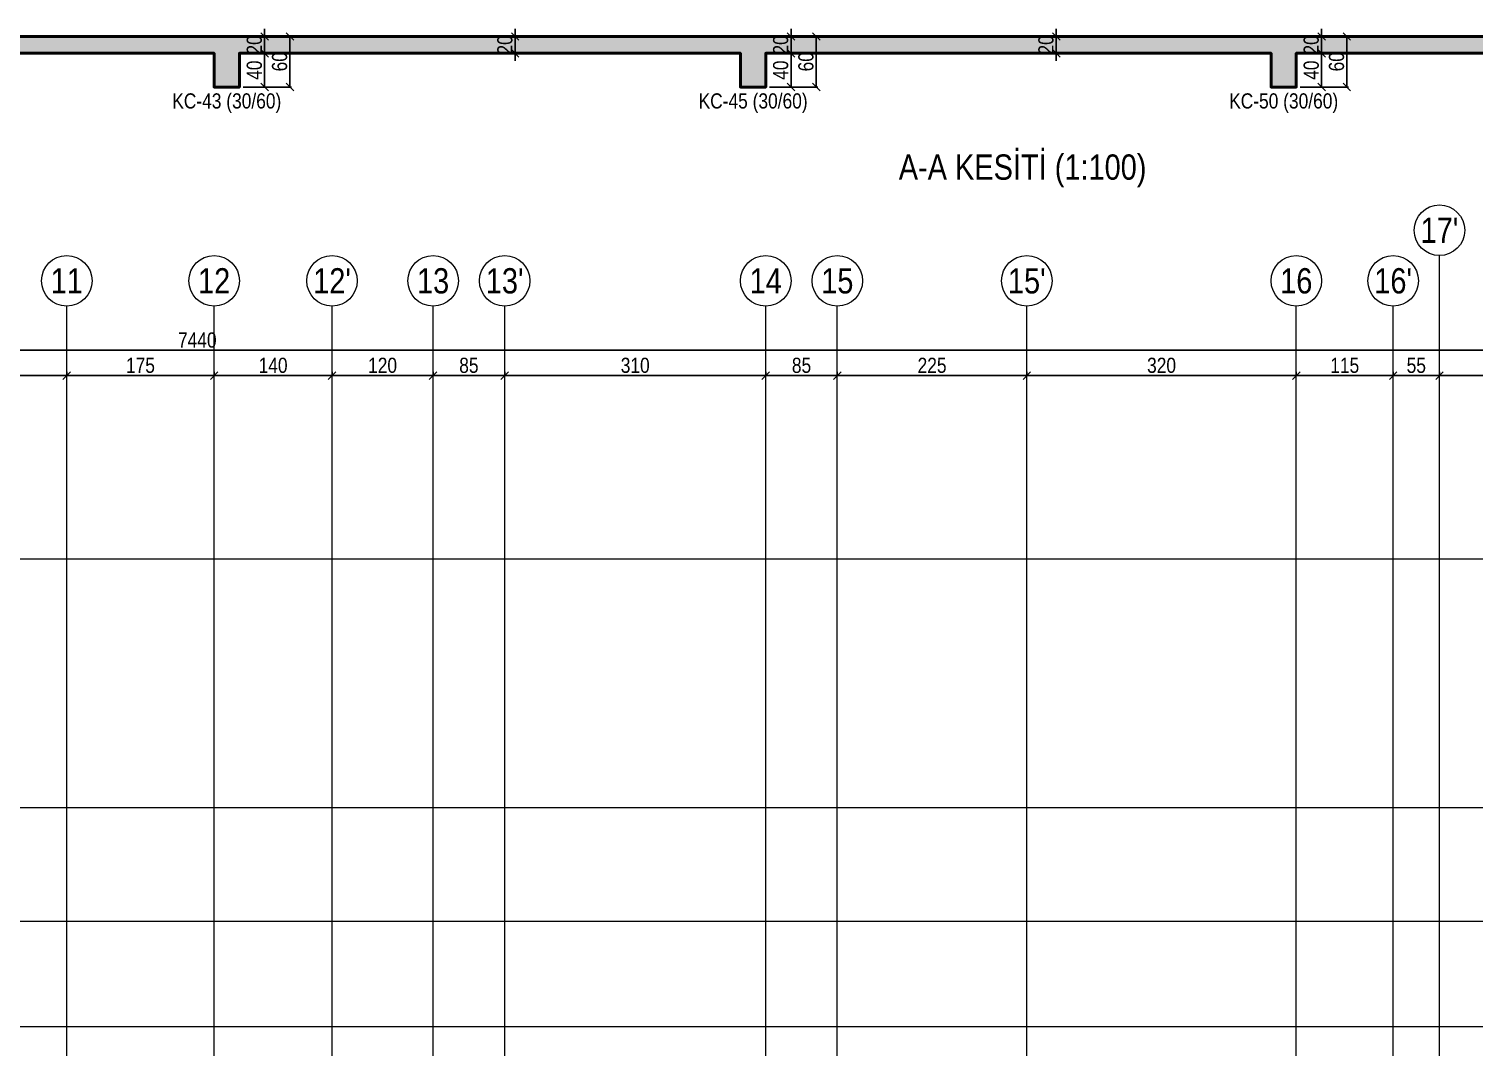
# Model space of a CAD drawing. Header units: millimetres. Extents: x 2439 to 10957, y 567 to 5865.
# Drawn here: x 6617 to 8333, y 4628 to 5836 of the extents above; entities that cross this region are included whole.
import ezdxf
from ezdxf.enums import TextEntityAlignment as Align

# ---------------------------------------------------------------- set-up
doc = ezdxf.new("R2010")
doc.units = ezdxf.units.MM
doc.linetypes.add('DASHED', pattern=[0.75, 0.5, -0.25])
for name, color, linetype, lineweight in [('AKS BALONU (BEYKENT)', 7, 'Continuous', 20), ('AKS CIZGISI (BEYKENT)', 252, 'DASHED', 20), ('AKS OLCU (BEYKENT)', 200, 'Continuous', 20), ('AKS YAZISI (BEYKENT)', 3, 'Continuous', 20), ('KESIT CIZGISI (BEYKENT)', 3, 'Continuous', 50), ('KESIT ISMI (BEYKENT)', 6, 'Continuous', 20), ('KIRIS ISMI (BEYKENT)', 40, 'Continuous', 20), ('OLCU (BEYKENT)', 14, 'Continuous', 20), ('TARAMA (BEYKENT)', 252, 'Continuous', 20)]:
    doc.layers.add(name, color=color, linetype=linetype, lineweight=lineweight)
doc.styles.add('YAZI (BEYKENT)', font='')
doc.styles.get('YAZI (BEYKENT)').set_extended_font_data('Bahnschrift Light Condensed')
doc.dimstyles.new('AKS_OLCU_100', dxfattribs={"dimtxt": 18, "dimasz": 4.5, "dimexe": 1.875, "dimexo": 4.5, "dimgap": 3, "dimtad": 1, "dimdec": 0, "dimrnd": 0.5, "dimzin": 12, "dimdsep": 46, "dimtxsty": 'YAZI (BEYKENT)', "dimtsz": 4.5, "dimcen": 0.09, "dimclrt": 7, "dimadec": 0, "dimazin": 0, "dimtfac": 1, "dimtdec": 4, "dimtix": 1, "dimtmove": 0, "dimatfit": 3, "dimfxl": 1, "dimtolj": 1, "dimtzin": 0, "dimarcsym": 0})
doc.dimstyles.new('PLAN_OLCU_100', dxfattribs={"dimtxt": 18, "dimasz": 4.5, "dimexe": 1.875, "dimexo": 4.5, "dimgap": 3, "dimtad": 1, "dimdec": 0, "dimrnd": 0.5, "dimzin": 12, "dimdsep": 46, "dimtxsty": 'YAZI (BEYKENT)', "dimtsz": 4.5, "dimcen": 0.09, "dimclrt": 7, "dimadec": 0, "dimazin": 0, "dimtfac": 1, "dimtdec": 4, "dimtix": 1, "dimtmove": 0, "dimatfit": 3, "dimfxl": 1, "dimtolj": 1, "dimtzin": 0, "dimarcsym": 0})

# ---------------------------------------------------------------- blocks, each defined once
blk = doc.blocks.new('*D164')
at = {"layer": 'Defpoints', "color": 0, "transparency": 16777216}
for p in [(6866.9, 5827.4), (6866.9, 5807.4), (6896.9, 5807.4)]:
    blk.add_point(p, dxfattribs=at)
at = {"layer": 'OLCU (BEYKENT)', "color": 0, "lineweight": -2, "transparency": 16777216}
for p, q in [((6896.9, 5827.4), (6896.9, 5836.4)), ((6871.4, 5827.4), (6898.7, 5827.4)), ((6901.4, 5822.9), (6892.4, 5831.9)), ((6896.9, 5827.4), (6896.9, 5807.4)), ((6871.4, 5807.4), (6898.7, 5807.4)), ((6901.4, 5802.9), (6892.4, 5811.9)), ((6896.9, 5807.4), (6896.9, 5798.4))]:
    blk.add_line(p, q, dxfattribs=at)
at = {"layer": 'OLCU (BEYKENT)', "color": 7, "lineweight": 20, "transparency": 16777216, "insert": (6884.7, 5817.4), "char_height": 18, "attachment_point": 5, "rotation": 90, "style": 'YAZI (BEYKENT)'}
blk.add_mtext('\\A1;20', dxfattribs=at)
blk = doc.blocks.new('*D165')
at = {"layer": 'Defpoints', "color": 0, "transparency": 16777216}
for p in [(6866.9, 5807.4), (6866.9, 5767.4), (6896.9, 5767.4)]:
    blk.add_point(p, dxfattribs=at)
at = {"layer": 'OLCU (BEYKENT)', "color": 0, "lineweight": -2, "transparency": 16777216}
for p, q in [((6871.4, 5807.4), (6898.7, 5807.4)), ((6901.4, 5802.9), (6892.4, 5811.9)), ((6896.9, 5807.4), (6896.9, 5767.4)), ((6871.4, 5767.4), (6898.7, 5767.4)), ((6901.4, 5762.9), (6892.4, 5771.9))]:
    blk.add_line(p, q, dxfattribs=at)
at = {"layer": 'OLCU (BEYKENT)', "color": 7, "lineweight": 20, "transparency": 16777216, "insert": (6884.7, 5787.4), "char_height": 18, "attachment_point": 5, "rotation": 90, "style": 'YAZI (BEYKENT)'}
blk.add_mtext('\\A1;40', dxfattribs=at)
blk = doc.blocks.new('*D166')
at = {"layer": 'Defpoints', "color": 0, "transparency": 16777216}
for p in [(6866.9, 5827.4), (6866.9, 5767.4), (6926.9, 5767.4)]:
    blk.add_point(p, dxfattribs=at)
at = {"layer": 'OLCU (BEYKENT)', "color": 0, "lineweight": -2, "transparency": 16777216}
for p, q in [((6871.4, 5827.4), (6928.7, 5827.4)), ((6931.4, 5822.9), (6922.4, 5831.9)), ((6926.9, 5827.4), (6926.9, 5767.4)), ((6871.4, 5767.4), (6928.7, 5767.4)), ((6931.4, 5762.9), (6922.4, 5771.9))]:
    blk.add_line(p, q, dxfattribs=at)
at = {"layer": 'OLCU (BEYKENT)', "color": 7, "lineweight": 20, "transparency": 16777216, "insert": (6914.7, 5797.4), "char_height": 18, "attachment_point": 5, "rotation": 90, "style": 'YAZI (BEYKENT)'}
blk.add_mtext('\\A1;60', dxfattribs=at)
blk = doc.blocks.new('*D167')
at = {"layer": 'Defpoints', "color": 0, "transparency": 16777216}
for p in [(7491.9, 5827.4), (7491.9, 5807.4), (7521.9, 5807.4)]:
    blk.add_point(p, dxfattribs=at)
at = {"layer": 'OLCU (BEYKENT)', "color": 0, "lineweight": -2, "transparency": 16777216}
for p, q in [((7521.9, 5827.4), (7521.9, 5836.4)), ((7496.4, 5827.4), (7523.7, 5827.4)), ((7526.4, 5822.9), (7517.4, 5831.9)), ((7521.9, 5827.4), (7521.9, 5807.4)), ((7496.4, 5807.4), (7523.7, 5807.4)), ((7526.4, 5802.9), (7517.4, 5811.9)), ((7521.9, 5807.4), (7521.9, 5798.4))]:
    blk.add_line(p, q, dxfattribs=at)
at = {"layer": 'OLCU (BEYKENT)', "color": 7, "lineweight": 20, "transparency": 16777216, "insert": (7509.7, 5817.4), "char_height": 18, "attachment_point": 5, "rotation": 90, "style": 'YAZI (BEYKENT)'}
blk.add_mtext('\\A1;20', dxfattribs=at)
blk = doc.blocks.new('*D168')
at = {"layer": 'Defpoints', "color": 0, "transparency": 16777216}
for p in [(7491.9, 5807.4), (7491.9, 5767.4), (7521.9, 5767.4)]:
    blk.add_point(p, dxfattribs=at)
at = {"layer": 'OLCU (BEYKENT)', "color": 0, "lineweight": -2, "transparency": 16777216}
for p, q in [((7496.4, 5807.4), (7523.7, 5807.4)), ((7526.4, 5802.9), (7517.4, 5811.9)), ((7521.9, 5807.4), (7521.9, 5767.4)), ((7496.4, 5767.4), (7523.7, 5767.4)), ((7526.4, 5762.9), (7517.4, 5771.9))]:
    blk.add_line(p, q, dxfattribs=at)
at = {"layer": 'OLCU (BEYKENT)', "color": 7, "lineweight": 20, "transparency": 16777216, "insert": (7509.7, 5787.4), "char_height": 18, "attachment_point": 5, "rotation": 90, "style": 'YAZI (BEYKENT)'}
blk.add_mtext('\\A1;40', dxfattribs=at)
blk = doc.blocks.new('*D169')
at = {"layer": 'Defpoints', "color": 0, "transparency": 16777216}
for p in [(7491.9, 5827.4), (7491.9, 5767.4), (7551.9, 5767.4)]:
    blk.add_point(p, dxfattribs=at)
at = {"layer": 'OLCU (BEYKENT)', "color": 0, "lineweight": -2, "transparency": 16777216}
for p, q in [((7496.4, 5827.4), (7553.7, 5827.4)), ((7556.4, 5822.9), (7547.4, 5831.9)), ((7551.9, 5827.4), (7551.9, 5767.4)), ((7496.4, 5767.4), (7553.7, 5767.4)), ((7556.4, 5762.9), (7547.4, 5771.9))]:
    blk.add_line(p, q, dxfattribs=at)
at = {"layer": 'OLCU (BEYKENT)', "color": 7, "lineweight": 20, "transparency": 16777216, "insert": (7539.7, 5797.4), "char_height": 18, "attachment_point": 5, "rotation": 90, "style": 'YAZI (BEYKENT)'}
blk.add_mtext('\\A1;60', dxfattribs=at)
blk = doc.blocks.new('*D170')
at = {"layer": 'Defpoints', "color": 0, "transparency": 16777216}
for p in [(8121.9, 5827.4), (8121.9, 5807.4), (8151.9, 5807.4)]:
    blk.add_point(p, dxfattribs=at)
at = {"layer": 'OLCU (BEYKENT)', "color": 0, "lineweight": -2, "transparency": 16777216}
for p, q in [((8151.9, 5827.4), (8151.9, 5836.4)), ((8126.4, 5827.4), (8153.7, 5827.4)), ((8156.4, 5822.9), (8147.4, 5831.9)), ((8151.9, 5827.4), (8151.9, 5807.4)), ((8126.4, 5807.4), (8153.7, 5807.4)), ((8156.4, 5802.9), (8147.4, 5811.9)), ((8151.9, 5807.4), (8151.9, 5798.4))]:
    blk.add_line(p, q, dxfattribs=at)
at = {"layer": 'OLCU (BEYKENT)', "color": 7, "lineweight": 20, "transparency": 16777216, "insert": (8139.7, 5817.4), "char_height": 18, "attachment_point": 5, "rotation": 90, "style": 'YAZI (BEYKENT)'}
blk.add_mtext('\\A1;20', dxfattribs=at)
blk = doc.blocks.new('*D171')
at = {"layer": 'Defpoints', "color": 0, "transparency": 16777216}
for p in [(8121.9, 5807.4), (8121.9, 5767.4), (8151.9, 5767.4)]:
    blk.add_point(p, dxfattribs=at)
at = {"layer": 'OLCU (BEYKENT)', "color": 0, "lineweight": -2, "transparency": 16777216}
for p, q in [((8126.4, 5807.4), (8153.7, 5807.4)), ((8156.4, 5802.9), (8147.4, 5811.9)), ((8151.9, 5807.4), (8151.9, 5767.4)), ((8126.4, 5767.4), (8153.7, 5767.4)), ((8156.4, 5762.9), (8147.4, 5771.9))]:
    blk.add_line(p, q, dxfattribs=at)
at = {"layer": 'OLCU (BEYKENT)', "color": 7, "lineweight": 20, "transparency": 16777216, "insert": (8139.7, 5787.4), "char_height": 18, "attachment_point": 5, "rotation": 90, "style": 'YAZI (BEYKENT)'}
blk.add_mtext('\\A1;40', dxfattribs=at)
blk = doc.blocks.new('*D172')
at = {"layer": 'Defpoints', "color": 0, "transparency": 16777216}
for p in [(8121.9, 5827.4), (8121.9, 5767.4), (8181.9, 5767.4)]:
    blk.add_point(p, dxfattribs=at)
at = {"layer": 'OLCU (BEYKENT)', "color": 0, "lineweight": -2, "transparency": 16777216}
for p, q in [((8126.4, 5827.4), (8183.7, 5827.4)), ((8186.4, 5822.9), (8177.4, 5831.9)), ((8181.9, 5827.4), (8181.9, 5767.4)), ((8126.4, 5767.4), (8183.7, 5767.4)), ((8186.4, 5762.9), (8177.4, 5771.9))]:
    blk.add_line(p, q, dxfattribs=at)
at = {"layer": 'OLCU (BEYKENT)', "color": 7, "lineweight": 20, "transparency": 16777216, "insert": (8169.7, 5797.4), "char_height": 18, "attachment_point": 5, "rotation": 90, "style": 'YAZI (BEYKENT)'}
blk.add_mtext('\\A1;60', dxfattribs=at)
blk = doc.blocks.new('*D185')
at = {"layer": 'Defpoints', "color": 0, "transparency": 16777216}
for p in [(7164.4, 5827.4), (7194.4, 5827.4), (7164.4, 5807.4)]:
    blk.add_point(p, dxfattribs=at)
at = {"layer": 'OLCU (BEYKENT)', "color": 0, "lineweight": -2, "transparency": 16777216}
for p, q in [((7194.4, 5827.4), (7194.4, 5836.4)), ((7168.9, 5827.4), (7196.2, 5827.4)), ((7198.9, 5822.9), (7189.9, 5831.9)), ((7194.4, 5807.4), (7194.4, 5827.4)), ((7168.9, 5807.4), (7196.2, 5807.4)), ((7198.9, 5802.9), (7189.9, 5811.9)), ((7194.4, 5807.4), (7194.4, 5798.4))]:
    blk.add_line(p, q, dxfattribs=at)
at = {"layer": 'OLCU (BEYKENT)', "color": 7, "lineweight": 20, "transparency": 16777216, "insert": (7182.2, 5817.4), "char_height": 18, "attachment_point": 5, "rotation": 90, "style": 'YAZI (BEYKENT)'}
blk.add_mtext('\\A1;20', dxfattribs=at)
blk = doc.blocks.new('*D186')
at = {"layer": 'Defpoints', "color": 0, "transparency": 16777216}
for p in [(7806.9, 5827.4), (7836.9, 5827.4), (7806.9, 5807.4)]:
    blk.add_point(p, dxfattribs=at)
at = {"layer": 'OLCU (BEYKENT)', "color": 0, "lineweight": -2, "transparency": 16777216}
for p, q in [((7836.9, 5827.4), (7836.9, 5836.4)), ((7811.4, 5827.4), (7838.7, 5827.4)), ((7841.4, 5822.9), (7832.4, 5831.9)), ((7836.9, 5807.4), (7836.9, 5827.4)), ((7811.4, 5807.4), (7838.7, 5807.4)), ((7841.4, 5802.9), (7832.4, 5811.9)), ((7836.9, 5807.4), (7836.9, 5798.4))]:
    blk.add_line(p, q, dxfattribs=at)
at = {"layer": 'OLCU (BEYKENT)', "color": 7, "lineweight": 20, "transparency": 16777216, "insert": (7824.7, 5817.4), "char_height": 18, "attachment_point": 5, "rotation": 90, "style": 'YAZI (BEYKENT)'}
blk.add_mtext('\\A1;20', dxfattribs=at)
blk = doc.blocks.new('*D203')
at = {"layer": 'AKS OLCU (BEYKENT)', "color": 0, "lineweight": -2, "transparency": 16777216}
for p, q in [((3092.4, 5450.4), (3101.4, 5459.4)), ((3096.9, 5459.4), (3096.9, 5456.7)), ((10532.4, 5450.4), (10541.4, 5459.4)), ((10536.9, 5459.4), (10536.9, 5456.7)), ((3096.9, 5454.9), (10536.9, 5454.9))]:
    blk.add_line(p, q, dxfattribs=at)
at = {"layer": 'Defpoints', "color": 0, "transparency": 16777216}
for p in [(3096.9, 5454.9), (10536.9, 5454.9), (10536.9, 5454.9)]:
    blk.add_point(p, dxfattribs=at)
at = {"layer": 'AKS OLCU (BEYKENT)', "color": 7, "transparency": 16777216, "insert": (6816.9, 5467), "char_height": 18, "attachment_point": 5, "style": 'YAZI (BEYKENT)'}
blk.add_mtext('\\A1;7440', dxfattribs=at)
blk = doc.blocks.new('*D218')
at = {"layer": 'AKS OLCU (BEYKENT)', "color": 0, "lineweight": -2, "transparency": 16777216}
for p, q in [((6347.4, 5420.4), (6356.4, 5429.4)), ((6351.9, 5429.4), (6351.9, 5426.7)), ((6351.9, 5424.9), (6661.9, 5424.9)), ((6657.4, 5420.4), (6666.4, 5429.4)), ((6661.9, 5429.4), (6661.9, 5426.7))]:
    blk.add_line(p, q, dxfattribs=at)
at = {"layer": 'Defpoints', "color": 0, "transparency": 16777216}
for p in [(6351.9, 5424.9), (6661.9, 5424.9), (6661.9, 5424.9)]:
    blk.add_point(p, dxfattribs=at)
at = {"layer": 'AKS OLCU (BEYKENT)', "color": 7, "transparency": 16777216, "insert": (6506.9, 5437), "char_height": 18, "attachment_point": 5, "style": 'YAZI (BEYKENT)'}
blk.add_mtext('\\A1;310', dxfattribs=at)
blk = doc.blocks.new('*D219')
at = {"layer": 'AKS OLCU (BEYKENT)', "color": 0, "lineweight": -2, "transparency": 16777216}
for p, q in [((6657.4, 5420.4), (6666.4, 5429.4)), ((6661.9, 5429.4), (6661.9, 5426.7)), ((6661.9, 5424.9), (6836.9, 5424.9)), ((6832.4, 5420.4), (6841.4, 5429.4)), ((6836.9, 5429.4), (6836.9, 5426.7))]:
    blk.add_line(p, q, dxfattribs=at)
at = {"layer": 'Defpoints', "color": 0, "transparency": 16777216}
for p in [(6661.9, 5424.9), (6836.9, 5424.9), (6836.9, 5424.9)]:
    blk.add_point(p, dxfattribs=at)
at = {"layer": 'AKS OLCU (BEYKENT)', "color": 7, "transparency": 16777216, "insert": (6749.4, 5437), "char_height": 18, "attachment_point": 5, "style": 'YAZI (BEYKENT)'}
blk.add_mtext('\\A1;175', dxfattribs=at)
blk = doc.blocks.new('*D220')
at = {"layer": 'AKS OLCU (BEYKENT)', "color": 0, "lineweight": -2, "transparency": 16777216}
for p, q in [((6832.4, 5420.4), (6841.4, 5429.4)), ((6836.9, 5429.4), (6836.9, 5426.7)), ((6836.9, 5424.9), (6976.9, 5424.9)), ((6972.4, 5420.4), (6981.4, 5429.4)), ((6976.9, 5429.4), (6976.9, 5426.7))]:
    blk.add_line(p, q, dxfattribs=at)
at = {"layer": 'Defpoints', "color": 0, "transparency": 16777216}
for p in [(6836.9, 5424.9), (6976.9, 5424.9), (6976.9, 5424.9)]:
    blk.add_point(p, dxfattribs=at)
at = {"layer": 'AKS OLCU (BEYKENT)', "color": 7, "transparency": 16777216, "insert": (6906.9, 5437), "char_height": 18, "attachment_point": 5, "style": 'YAZI (BEYKENT)'}
blk.add_mtext('\\A1;140', dxfattribs=at)
blk = doc.blocks.new('*D221')
at = {"layer": 'AKS OLCU (BEYKENT)', "color": 0, "lineweight": -2, "transparency": 16777216}
for p, q in [((6972.4, 5420.4), (6981.4, 5429.4)), ((6976.9, 5429.4), (6976.9, 5426.7)), ((6976.9, 5424.9), (7096.9, 5424.9)), ((7092.4, 5420.4), (7101.4, 5429.4)), ((7096.9, 5429.4), (7096.9, 5426.7))]:
    blk.add_line(p, q, dxfattribs=at)
at = {"layer": 'Defpoints', "color": 0, "transparency": 16777216}
for p in [(6976.9, 5424.9), (7096.9, 5424.9), (7096.9, 5424.9)]:
    blk.add_point(p, dxfattribs=at)
at = {"layer": 'AKS OLCU (BEYKENT)', "color": 7, "transparency": 16777216, "insert": (7036.9, 5437), "char_height": 18, "attachment_point": 5, "style": 'YAZI (BEYKENT)'}
blk.add_mtext('\\A1;120', dxfattribs=at)
blk = doc.blocks.new('*D222')
at = {"layer": 'AKS OLCU (BEYKENT)', "color": 0, "lineweight": -2, "transparency": 16777216}
for p, q in [((7092.4, 5420.4), (7101.4, 5429.4)), ((7096.9, 5429.4), (7096.9, 5426.7)), ((7096.9, 5424.9), (7181.9, 5424.9)), ((7177.4, 5420.4), (7186.4, 5429.4)), ((7181.9, 5429.4), (7181.9, 5426.7))]:
    blk.add_line(p, q, dxfattribs=at)
at = {"layer": 'Defpoints', "color": 0, "transparency": 16777216}
for p in [(7096.9, 5424.9), (7181.9, 5424.9), (7181.9, 5424.9)]:
    blk.add_point(p, dxfattribs=at)
at = {"layer": 'AKS OLCU (BEYKENT)', "color": 7, "transparency": 16777216, "insert": (7139.4, 5437), "char_height": 18, "attachment_point": 5, "style": 'YAZI (BEYKENT)'}
blk.add_mtext('\\A1;85', dxfattribs=at)
blk = doc.blocks.new('*D223')
at = {"layer": 'AKS OLCU (BEYKENT)', "color": 0, "lineweight": -2, "transparency": 16777216}
for p, q in [((7177.4, 5420.4), (7186.4, 5429.4)), ((7181.9, 5429.4), (7181.9, 5426.7)), ((7181.9, 5424.9), (7491.9, 5424.9)), ((7487.4, 5420.4), (7496.4, 5429.4)), ((7491.9, 5429.4), (7491.9, 5426.7))]:
    blk.add_line(p, q, dxfattribs=at)
at = {"layer": 'Defpoints', "color": 0, "transparency": 16777216}
for p in [(7181.9, 5424.9), (7491.9, 5424.9), (7491.9, 5424.9)]:
    blk.add_point(p, dxfattribs=at)
at = {"layer": 'AKS OLCU (BEYKENT)', "color": 7, "transparency": 16777216, "insert": (7336.9, 5437), "char_height": 18, "attachment_point": 5, "style": 'YAZI (BEYKENT)'}
blk.add_mtext('\\A1;310', dxfattribs=at)
blk = doc.blocks.new('*D224')
at = {"layer": 'AKS OLCU (BEYKENT)', "color": 0, "lineweight": -2, "transparency": 16777216}
for p, q in [((7487.4, 5420.4), (7496.4, 5429.4)), ((7491.9, 5429.4), (7491.9, 5426.7)), ((7491.9, 5424.9), (7576.9, 5424.9)), ((7572.4, 5420.4), (7581.4, 5429.4)), ((7576.9, 5429.4), (7576.9, 5426.7))]:
    blk.add_line(p, q, dxfattribs=at)
at = {"layer": 'Defpoints', "color": 0, "transparency": 16777216}
for p in [(7491.9, 5424.9), (7576.9, 5424.9), (7576.9, 5424.9)]:
    blk.add_point(p, dxfattribs=at)
at = {"layer": 'AKS OLCU (BEYKENT)', "color": 7, "transparency": 16777216, "insert": (7534.4, 5437), "char_height": 18, "attachment_point": 5, "style": 'YAZI (BEYKENT)'}
blk.add_mtext('\\A1;85', dxfattribs=at)
blk = doc.blocks.new('*D225')
at = {"layer": 'AKS OLCU (BEYKENT)', "color": 0, "lineweight": -2, "transparency": 16777216}
for p, q in [((7572.4, 5420.4), (7581.4, 5429.4)), ((7576.9, 5429.4), (7576.9, 5426.7)), ((7576.9, 5424.9), (7801.9, 5424.9)), ((7797.4, 5420.4), (7806.4, 5429.4)), ((7801.9, 5429.4), (7801.9, 5426.7))]:
    blk.add_line(p, q, dxfattribs=at)
at = {"layer": 'Defpoints', "color": 0, "transparency": 16777216}
for p in [(7576.9, 5424.9), (7801.9, 5424.9), (7801.9, 5424.9)]:
    blk.add_point(p, dxfattribs=at)
at = {"layer": 'AKS OLCU (BEYKENT)', "color": 7, "transparency": 16777216, "insert": (7689.4, 5437), "char_height": 18, "attachment_point": 5, "style": 'YAZI (BEYKENT)'}
blk.add_mtext('\\A1;225', dxfattribs=at)
blk = doc.blocks.new('*D226')
at = {"layer": 'AKS OLCU (BEYKENT)', "color": 0, "lineweight": -2, "transparency": 16777216}
for p, q in [((7797.4, 5420.4), (7806.4, 5429.4)), ((7801.9, 5429.4), (7801.9, 5426.7)), ((7801.9, 5424.9), (8121.9, 5424.9)), ((8117.4, 5420.4), (8126.4, 5429.4)), ((8121.9, 5429.4), (8121.9, 5426.7))]:
    blk.add_line(p, q, dxfattribs=at)
at = {"layer": 'Defpoints', "color": 0, "transparency": 16777216}
for p in [(7801.9, 5424.9), (8121.9, 5424.9), (8121.9, 5424.9)]:
    blk.add_point(p, dxfattribs=at)
at = {"layer": 'AKS OLCU (BEYKENT)', "color": 7, "transparency": 16777216, "insert": (7961.9, 5437), "char_height": 18, "attachment_point": 5, "style": 'YAZI (BEYKENT)'}
blk.add_mtext('\\A1;320', dxfattribs=at)
blk = doc.blocks.new('*D227')
at = {"layer": 'AKS OLCU (BEYKENT)', "color": 0, "lineweight": -2, "transparency": 16777216}
for p, q in [((8117.4, 5420.4), (8126.4, 5429.4)), ((8121.9, 5429.4), (8121.9, 5426.7)), ((8121.9, 5424.9), (8236.9, 5424.9)), ((8232.4, 5420.4), (8241.4, 5429.4)), ((8236.9, 5429.4), (8236.9, 5426.7))]:
    blk.add_line(p, q, dxfattribs=at)
at = {"layer": 'Defpoints', "color": 0, "transparency": 16777216}
for p in [(8121.9, 5424.9), (8236.9, 5424.9), (8236.9, 5424.9)]:
    blk.add_point(p, dxfattribs=at)
at = {"layer": 'AKS OLCU (BEYKENT)', "color": 7, "transparency": 16777216, "insert": (8179.4, 5437), "char_height": 18, "attachment_point": 5, "style": 'YAZI (BEYKENT)'}
blk.add_mtext('\\A1;115', dxfattribs=at)
blk = doc.blocks.new('*D228')
at = {"layer": 'AKS OLCU (BEYKENT)', "color": 0, "lineweight": -2, "transparency": 16777216}
for p, q in [((8232.4, 5420.4), (8241.4, 5429.4)), ((8236.9, 5429.4), (8236.9, 5426.7)), ((8236.9, 5424.9), (8291.9, 5424.9)), ((8287.4, 5420.4), (8296.4, 5429.4)), ((8291.9, 5429.4), (8291.9, 5426.7))]:
    blk.add_line(p, q, dxfattribs=at)
at = {"layer": 'Defpoints', "color": 0, "transparency": 16777216}
for p in [(8236.9, 5424.9), (8291.9, 5424.9), (8291.9, 5424.9)]:
    blk.add_point(p, dxfattribs=at)
at = {"layer": 'AKS OLCU (BEYKENT)', "color": 7, "transparency": 16777216, "insert": (8264.4, 5437), "char_height": 18, "attachment_point": 5, "style": 'YAZI (BEYKENT)'}
blk.add_mtext('\\A1;55', dxfattribs=at)
blk = doc.blocks.new('*D229')
at = {"layer": 'AKS OLCU (BEYKENT)', "color": 0, "lineweight": -2, "transparency": 16777216}
for p, q in [((8287.4, 5420.4), (8296.4, 5429.4)), ((8291.9, 5429.4), (8291.9, 5426.7)), ((8291.9, 5424.9), (8546.9, 5424.9)), ((8542.4, 5420.4), (8551.4, 5429.4)), ((8546.9, 5429.4), (8546.9, 5426.7))]:
    blk.add_line(p, q, dxfattribs=at)
at = {"layer": 'Defpoints', "color": 0, "transparency": 16777216}
for p in [(8291.9, 5424.9), (8546.9, 5424.9), (8546.9, 5424.9)]:
    blk.add_point(p, dxfattribs=at)
at = {"layer": 'AKS OLCU (BEYKENT)', "color": 7, "transparency": 16777216, "insert": (8419.4, 5437), "char_height": 18, "attachment_point": 5, "style": 'YAZI (BEYKENT)'}
blk.add_mtext('\\A1;255', dxfattribs=at)

msp = doc.modelspace()

# ---------------------------------------------------------------- hatches: boundary and pattern name
at = {"layer": 'TARAMA (BEYKENT)'}
h = msp.add_hatch(dxfattribs=at)
h.set_pattern_fill('ANSI33', color=256, style=0)
h.set_pattern_definition([(45, (-125226.307, -4217.866), (-4.49012806, 4.49012806), []), (45, (-125221.817, -4217.866), (-4.49012806, 4.49012806), [3.175, -1.5875])])
h.paths.add_polyline_path([(5566.9, 5807.4), (5536.9, 5807.4), (5536.9, 5827.4), (10056.9, 5827.4), (10056.9, 5807.4), (9966.9, 5807.4), (9966.9, 5767.4), (9936.9, 5767.4), (9936.9, 5807.4), (9316.9, 5807.4), (9316.9, 5767.4), (9281.9, 5767.4), (9281.9, 5807.4), (8766.9, 5807.4), (8766.9, 5767.4), (8736.9, 5767.4), (8736.9, 5807.4), (8121.9, 5807.4), (8121.9, 5767.4), (8091.9, 5767.4), (8091.9, 5807.4), (7491.9, 5807.4), (7491.9, 5767.4), (7461.9, 5767.4), (7461.9, 5807.4), (6866.9, 5807.4), (6866.9, 5767.4), (6836.9, 5767.4), (6836.9, 5807.4), (6231.9, 5807.4), (6231.9, 5767.4), (6201.9, 5767.4), (6201.9, 5807.4), (5596.9, 5807.4), (5596.9, 5767.4), (5566.9, 5767.4)], flags=16)

# ---------------------------------------------------------------- linework, layer by layer
at = {"layer": 'AKS BALONU (BEYKENT)'}
for centre in [(8291.9, 5597.4), (6661.9, 5537.4), (6836.9, 5537.4), (6976.9, 5537.4), (7096.9, 5537.4), (7181.9, 5537.4), (7491.9, 5537.4), (7576.9, 5537.4), (7801.9, 5537.4), (8121.9, 5537.4), (8236.9, 5537.4)]:
    msp.add_circle(centre, 30, dxfattribs=at)
at = {"layer": 'AKS CIZGISI (BEYKENT)', "color": 175, "true_color": 0x4554a5}
for p, q in [((8291.9, 627.4), (8291.9, 5567.4)), ((6976.9, 687.4), (6976.9, 5507.4)), ((7181.9, 687.4), (7181.9, 5507.4)), ((7801.9, 687.4), (7801.9, 5507.4)), ((8236.9, 687.4), (8236.9, 5507.4))]:
    msp.add_line(p, q, dxfattribs=at)
at = {"layer": 'AKS CIZGISI (BEYKENT)'}
for p, q in [((6661.9, 687.4), (6661.9, 5507.4)), ((6836.9, 687.4), (6836.9, 5507.4)), ((7096.9, 687.4), (7096.9, 5507.4)), ((7491.9, 687.4), (7491.9, 5507.4)), ((7576.9, 687.4), (7576.9, 5507.4)), ((8121.9, 687.4), (8121.9, 5507.4)), ((2796.9, 5207.4), (10836.9, 5207.4)), ((2796.9, 4912.4), (10836.9, 4912.4)), ((2796.9, 4777.4), (10836.9, 4777.4)), ((2796.9, 4652.4), (10836.9, 4652.4))]:
    msp.add_line(p, q, dxfattribs=at)
at = {"layer": 'KESIT CIZGISI (BEYKENT)'}
for points in [[(5566.9, 5807.4), (5536.9, 5807.4), (5536.9, 5827.4), (10056.9, 5827.4)], [(8736.9, 5807.4), (8121.9, 5807.4), (8121.9, 5767.4), (8091.9, 5767.4), (8091.9, 5807.4), (7491.9, 5807.4), (7491.9, 5767.4), (7461.9, 5767.4), (7461.9, 5807.4), (6866.9, 5807.4), (6866.9, 5767.4), (6836.9, 5767.4), (6836.9, 5807.4), (6231.9, 5807.4), (6231.9, 5767.4), (6201.9, 5767.4), (6201.9, 5807.4), (5596.9, 5807.4), (5596.9, 5767.4), (5566.9, 5767.4), (5566.9, 5807.4)]]:
    msp.add_lwpolyline(points, dxfattribs=at)

# ---------------------------------------------------------------- texts
at = {"layer": 'AKS YAZISI (BEYKENT)', "style": 'YAZI (BEYKENT)'}
for s, p in [("17'", (8291.9, 5597.4)), ('11', (6661.9, 5537.4)), ('12', (6836.9, 5537.4)), ("12'", (6976.9, 5537.4)), ('13', (7096.9, 5537.4)), ("13'", (7181.9, 5537.4)), ('14', (7491.9, 5537.4)), ('15', (7576.9, 5537.4)), ("15'", (7801.9, 5537.4)), ('16', (8121.9, 5537.4)), ("16'", (8236.9, 5537.4))]:
    msp.add_text(s, height=30, dxfattribs=at).set_placement(p, align=Align.MIDDLE_CENTER)
at = {"layer": 'KESIT ISMI (BEYKENT)', "lineweight": 20, "style": 'YAZI (BEYKENT)'}
msp.add_text('A-A KESİTİ (1:100)', height=30, dxfattribs=at).set_placement((7796.9, 5687.4), align=Align.TOP_CENTER)
at = {"layer": 'KIRIS ISMI (BEYKENT)', "style": 'YAZI (BEYKENT)'}
for s, p in [('KC-43 (30/60)', (6851.9, 5759.9)), ('KC-45 (30/60)', (7476.9, 5759.9)), ('KC-50 (30/60)', (8106.9, 5759.9))]:
    msp.add_text(s, height=18, dxfattribs=at).set_placement(p, align=Align.TOP_CENTER)

# ---------------------------------------------------------------- dimensions: what is measured, and where the dimension line sits
at = {"layer": 'AKS OLCU (BEYKENT)'}
for p1, p2, picture, middle in [((3096.9, 5454.9), (10536.9, 5454.9), '*D203', (6816.9, 5467)), ((6351.9, 5424.9), (6661.9, 5424.9), '*D218', (6506.9, 5437)), ((6661.9, 5424.9), (6836.9, 5424.9), '*D219', (6749.4, 5437)), ((6836.9, 5424.9), (6976.9, 5424.9), '*D220', (6906.9, 5437)), ((6976.9, 5424.9), (7096.9, 5424.9), '*D221', (7036.9, 5437)), ((7096.9, 5424.9), (7181.9, 5424.9), '*D222', (7139.4, 5437)), ((7181.9, 5424.9), (7491.9, 5424.9), '*D223', (7336.9, 5437)), ((7491.9, 5424.9), (7576.9, 5424.9), '*D224', (7534.4, 5437)), ((7576.9, 5424.9), (7801.9, 5424.9), '*D225', (7689.4, 5437)), ((7801.9, 5424.9), (8121.9, 5424.9), '*D226', (7961.9, 5437)), ((8121.9, 5424.9), (8236.9, 5424.9), '*D227', (8179.4, 5437)), ((8236.9, 5424.9), (8291.9, 5424.9), '*D228', (8264.4, 5437)), ((8291.9, 5424.9), (8546.9, 5424.9), '*D229', (8419.4, 5437))]:
    dim = msp.add_aligned_dim(p1=p1, p2=p2, distance=0, dimstyle='AKS_OLCU_100', dxfattribs=at)
    dim.commit()
    dim.dimension.update_dxf_attribs({"geometry": picture, "text_midpoint": middle})
at = {"layer": 'OLCU (BEYKENT)', "lineweight": 20}
for p1, p2, distance, picture, middle in [((6866.9, 5827.4), (6866.9, 5807.4), 30, '*D164', (6884.7, 5817.4)), ((7164.4, 5807.4), (7164.4, 5827.4), -30, '*D185', (7182.2, 5817.4)), ((7491.9, 5827.4), (7491.9, 5807.4), 30, '*D167', (7509.7, 5817.4)), ((7806.9, 5807.4), (7806.9, 5827.4), -30, '*D186', (7824.7, 5817.4)), ((8121.9, 5827.4), (8121.9, 5807.4), 30, '*D170', (8139.7, 5817.4)), ((6866.9, 5827.4), (6866.9, 5767.4), 60, '*D166', (6914.7, 5797.4)), ((7491.9, 5827.4), (7491.9, 5767.4), 60, '*D169', (7539.7, 5797.4)), ((8121.9, 5827.4), (8121.9, 5767.4), 60, '*D172', (8169.7, 5797.4)), ((6866.9, 5807.4), (6866.9, 5767.4), 30, '*D165', (6884.7, 5787.4)), ((7491.9, 5807.4), (7491.9, 5767.4), 30, '*D168', (7509.7, 5787.4)), ((8121.9, 5807.4), (8121.9, 5767.4), 30, '*D171', (8139.7, 5787.4))]:
    dim = msp.add_aligned_dim(p1=p1, p2=p2, distance=distance, dimstyle='PLAN_OLCU_100', dxfattribs=at)
    dim.commit()
    dim.dimension.update_dxf_attribs({"geometry": picture, "text_midpoint": middle})

doc.saveas('drawing.dxf')
